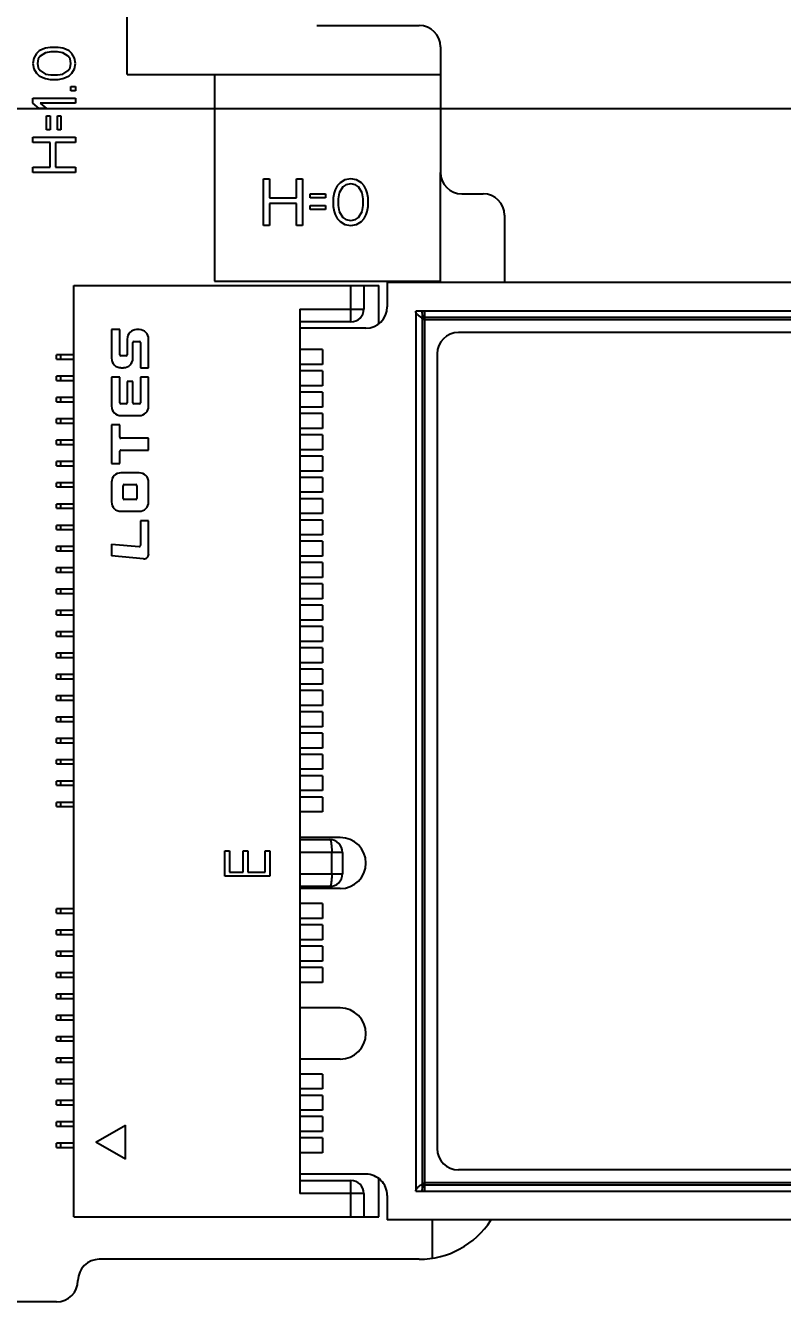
# Model space of a CAD drawing. Header units: millimetres. Extents: x 0 to 594, y 0 to 420.
# Drawn here: x 356.91 to 374.66, y 169.07 to 199.03 of the extents above; entities that cross this region are included whole.
import ezdxf

# ---------------------------------------------------------------- set-up
doc = ezdxf.new("R2010")
doc.units = ezdxf.units.MM
doc.header["$LTSCALE"] = 32.67
doc.layers.get('0').update_dxf_attribs({"linetype": 'CONTINUOUS'})
doc.styles.get("Standard").update_dxf_attribs({"font": 'txt', "width": 0.8})
doc.dimstyles.new('DIMSTYLE_1', dxfattribs={"dimtxt": 2.5, "dimasz": 3, "dimexe": 1.5, "dimexo": 1.2, "dimtad": 1, "dimdsep": 46, "dimtxsty": 'STANDARD', "dimblk": '_FILLED', "dimblk1": '_FILLED', "dimblk2": '_FILLED', "dimcen": 0.09, "dimazin": 2, "dimtp": 0.01, "dimtm": 0.01, "dimtfac": 1, "dimtofl": 0, "dimtmove": 0, "dimatfit": 3, "dimldrblk": '_FILLED', "dimfxl": 1, "dimtolj": 1, "dimarcsym": 0})

# ---------------------------------------------------------------- blocks, each defined once
blk = doc.blocks.new('_FILLED')
at = {"color": 0, "linetype": 'BYBLOCK'}
blk.add_solid([(0, 0), (-1, 0.1667), (-1, -0.1667)], dxfattribs=at)
blk = doc.blocks.new('*D0')
at = {"color": 2, "linetype": 'CONTINUOUS'}
for p, q in [((252.741, 195.783), (252.741, 154.067)), ((391.391, 180.805), (391.391, 154.067)), ((252.741, 155.567), (322.066, 155.567)), ((391.391, 155.567), (322.066, 155.567))]:
    blk.add_line(p, q, dxfattribs=at)
at = {"color": 2, "linetype": 'CONTINUOUS', "xscale": 3, "yscale": 3, "zscale": 3, "rotation": 180}
blk.add_blockref('_FILLED', (252.741, 155.567), dxfattribs=at)
at = {"color": 2, "linetype": 'CONTINUOUS', "xscale": 3, "yscale": 3, "zscale": 3}
blk.add_blockref('_FILLED', (391.391, 155.567), dxfattribs=at)
at = {"color": 2, "linetype": 'CONTINUOUS', "insert": (320.106, 158.692), "char_height": 2.5, "width": 12, "attachment_point": 2, "line_spacing_factor": 0.9}
blk.add_mtext('138.65', dxfattribs=at)
blk = doc.blocks.new('*D1')
at = {"color": 2, "linetype": 'CONTINUOUS'}
for p, q in [((254.041, 197.083), (406.692, 197.083)), ((405.192, 197.083), (405.192, 189.544)), ((405.192, 182.005), (405.192, 189.544)), ((392.591, 182.005), (406.692, 182.005))]:
    blk.add_line(p, q, dxfattribs=at)
at = {"color": 2, "linetype": 'CONTINUOUS', "xscale": 3, "yscale": 3, "zscale": 3}
for p, rotation in [((405.192, 197.083), 90), ((405.192, 182.005), 270)]:
    blk.add_blockref('_FILLED', p, dxfattribs=dict(at, rotation=rotation))
at = {"color": 2, "linetype": 'CONTINUOUS', "insert": (402.067, 189.544), "char_height": 2.5, "width": 10, "attachment_point": 2, "rotation": 90, "line_spacing_factor": 0.9}
blk.add_mtext('15.08', dxfattribs=at)

msp = doc.modelspace()

# ---------------------------------------------------------------- linework, layer by layer
at = {"color": 40, "linetype": 'CONTINUOUS'}
for p, q in [((359.291, 197.883), (359.291, 208.563)), ((359.291, 197.883), (366.641, 197.883)), ((361.341, 197.883), (361.341, 193.033)), ((366.641, 193.033), (366.641, 195.583)), ((361.341, 193.033), (366.641, 193.033)), ((366.441, 171.005), (366.441, 170.106))]:
    msp.add_line(p, q, dxfattribs=at)
at = {"color": 7, "linetype": 'CONTINUOUS'}
for p, q in [((363.741, 199.033), (366.141, 199.033)), ((366.641, 198.533), (366.641, 195.583)), ((367.141, 195.083), (367.641, 195.083)), ((368.141, 194.583), (368.141, 193.005)), ((391.391, 193.005), (365.391, 193.005)), ((365.391, 193.005), (365.391, 192.43)), ((358.041, 192.93), (365.191, 192.93)), ((358.041, 171.08), (358.041, 192.93)), ((364.841, 192.93), (364.841, 192.38)), ((365.191, 192.036), (365.191, 192.93)), ((363.341, 192.38), (363.341, 171.63)), ((364.541, 192.08), (363.341, 192.08)), ((387.411, 192.33), (366.061, 192.33)), ((366.061, 192.33), (366.061, 171.68)), ((359.12, 191.898), (358.926, 191.898)), ((358.926, 191.898), (358.926, 191.226)), ((359.12, 191.306), (359.12, 191.898)), ((359.577, 191.898), (359.515, 191.898)), ((364.891, 191.93), (363.341, 191.93)), ((359.295, 191.677), (359.295, 191.306)), ((359.429, 191.226), (359.429, 191.596)), ((359.456, 191.623), (359.577, 191.623)), ((359.604, 191.596), (359.604, 191.005)), ((359.797, 191.005), (359.797, 191.677)), ((358.041, 191.305), (357.641, 191.305)), ((357.641, 191.205), (357.641, 191.305)), ((357.641, 191.205), (358.041, 191.205)), ((359.268, 191.279), (359.147, 191.279)), ((363.876, 191.43), (363.341, 191.43)), ((363.876, 191.43), (363.876, 191.08)), ((359.147, 191.005), (359.209, 191.005)), ((359.604, 191.005), (359.797, 191.005)), ((363.876, 191.08), (363.341, 191.08)), ((363.876, 190.93), (363.341, 190.93)), ((363.876, 190.93), (363.876, 190.58)), ((358.041, 190.805), (357.641, 190.805)), ((357.641, 190.705), (357.641, 190.805)), ((357.641, 190.705), (358.041, 190.705)), ((359.12, 190.785), (358.926, 190.785)), ((358.926, 190.785), (358.926, 190.102)), ((359.12, 190.183), (359.12, 190.785)), ((359.429, 190.677), (359.295, 190.677)), ((359.295, 190.677), (359.295, 190.183)), ((359.429, 190.183), (359.429, 190.677)), ((359.797, 190.785), (359.604, 190.785)), ((359.604, 190.785), (359.604, 190.183)), ((359.797, 190.102), (359.797, 190.785)), ((363.876, 190.58), (363.341, 190.58)), ((358.041, 190.305), (357.641, 190.305)), ((357.641, 190.205), (357.641, 190.305)), ((363.876, 190.43), (363.341, 190.43)), ((363.876, 190.43), (363.876, 190.08)), ((357.641, 190.205), (358.041, 190.205)), ((359.268, 190.156), (359.147, 190.156)), ((359.577, 190.156), (359.456, 190.156)), ((363.876, 190.08), (363.341, 190.08)), ((358.041, 189.805), (357.641, 189.805)), ((357.641, 189.705), (357.641, 189.805)), ((357.641, 189.705), (358.041, 189.705)), ((359.147, 189.882), (359.577, 189.882)), ((363.876, 189.93), (363.341, 189.93)), ((363.876, 189.93), (363.876, 189.58)), ((359.12, 189.661), (358.926, 189.661)), ((358.926, 189.661), (358.926, 188.758)), ((359.12, 189.373), (359.12, 189.661)), ((363.876, 189.58), (363.341, 189.58)), ((363.876, 189.43), (363.341, 189.43)), ((363.876, 189.43), (363.876, 189.08)), ((358.041, 189.305), (357.641, 189.305)), ((357.641, 189.205), (357.641, 189.305)), ((357.641, 189.205), (358.041, 189.205)), ((359.797, 189.347), (359.147, 189.347)), ((359.147, 189.072), (359.797, 189.072)), ((359.797, 189.072), (359.797, 189.347)), ((363.876, 189.08), (363.341, 189.08)), ((358.041, 188.805), (357.641, 188.805)), ((357.641, 188.705), (357.641, 188.805)), ((359.12, 188.758), (359.12, 189.046)), ((363.876, 188.93), (363.341, 188.93)), ((363.876, 188.93), (363.876, 188.58)), ((357.641, 188.705), (358.041, 188.705)), ((358.926, 188.758), (359.12, 188.758)), ((359.577, 188.538), (359.147, 188.538)), ((363.876, 188.58), (363.341, 188.58)), ((358.041, 188.305), (357.641, 188.305)), ((357.641, 188.205), (357.641, 188.305)), ((357.641, 188.205), (358.041, 188.205)), ((358.926, 188.317), (358.926, 187.855)), ((359.201, 187.935), (359.201, 188.236)), ((359.227, 188.263), (359.496, 188.263)), ((359.523, 188.236), (359.523, 187.935)), ((359.797, 187.855), (359.797, 188.317)), ((363.876, 188.43), (363.341, 188.43)), ((363.876, 188.43), (363.876, 188.08)), ((359.496, 187.909), (359.227, 187.909)), ((363.876, 188.08), (363.341, 188.08)), ((363.876, 187.93), (363.341, 187.93)), ((363.876, 187.93), (363.876, 187.58)), ((358.041, 187.805), (357.641, 187.805)), ((357.641, 187.705), (357.641, 187.805)), ((357.641, 187.705), (358.041, 187.705)), ((359.147, 187.634), (359.577, 187.634)), ((363.876, 187.58), (363.341, 187.58)), ((358.041, 187.305), (357.641, 187.305)), ((357.641, 187.205), (357.641, 187.305)), ((359.797, 187.414), (359.604, 187.414)), ((359.604, 187.414), (359.604, 186.833)), ((359.797, 186.629), (359.797, 187.414)), ((363.876, 187.43), (363.341, 187.43)), ((363.876, 187.43), (363.876, 187.08)), ((357.641, 187.205), (358.041, 187.205)), ((363.876, 187.08), (363.341, 187.08)), ((358.041, 186.805), (357.641, 186.805)), ((357.641, 186.705), (357.641, 186.805)), ((357.641, 186.705), (358.041, 186.705)), ((358.926, 186.863), (359.577, 186.806)), ((358.926, 186.863), (358.926, 186.588)), ((363.876, 186.93), (363.341, 186.93)), ((363.876, 186.93), (363.876, 186.58)), ((359.68, 186.522), (358.926, 186.588)), ((363.876, 186.58), (363.341, 186.58)), ((363.876, 186.43), (363.341, 186.43)), ((363.876, 186.43), (363.876, 186.08)), ((358.041, 186.305), (357.641, 186.305)), ((357.641, 186.205), (357.641, 186.305)), ((357.641, 186.205), (358.041, 186.205)), ((363.876, 186.08), (363.341, 186.08)), ((358.041, 185.805), (357.641, 185.805)), ((357.641, 185.705), (357.641, 185.805)), ((363.876, 185.93), (363.341, 185.93)), ((363.876, 185.93), (363.876, 185.58)), ((357.641, 185.705), (358.041, 185.705)), ((363.876, 185.58), (363.341, 185.58)), ((358.041, 185.305), (357.641, 185.305)), ((357.641, 185.205), (357.641, 185.305)), ((357.641, 185.205), (358.041, 185.205)), ((363.876, 185.43), (363.341, 185.43)), ((363.876, 185.43), (363.876, 185.08)), ((363.876, 185.08), (363.341, 185.08)), ((363.876, 184.93), (363.341, 184.93)), ((363.876, 184.93), (363.876, 184.58)), ((358.041, 184.805), (357.641, 184.805)), ((357.641, 184.705), (357.641, 184.805)), ((357.641, 184.705), (358.041, 184.705)), ((363.876, 184.58), (363.341, 184.58)), ((358.041, 184.305), (357.641, 184.305)), ((357.641, 184.205), (357.641, 184.305)), ((363.876, 184.43), (363.341, 184.43)), ((363.876, 184.43), (363.876, 184.08)), ((357.641, 184.205), (358.041, 184.205)), ((363.876, 184.08), (363.341, 184.08)), ((358.041, 183.805), (357.641, 183.805)), ((357.641, 183.705), (357.641, 183.805)), ((357.641, 183.705), (358.041, 183.705)), ((363.876, 183.93), (363.341, 183.93)), ((363.876, 183.93), (363.876, 183.58)), ((363.876, 183.58), (363.341, 183.58)), ((363.876, 183.43), (363.341, 183.43)), ((363.876, 183.43), (363.876, 183.08)), ((358.041, 183.305), (357.641, 183.305)), ((357.641, 183.205), (357.641, 183.305)), ((357.641, 183.205), (358.041, 183.205)), ((363.876, 183.08), (363.341, 183.08)), ((358.041, 182.805), (357.641, 182.805)), ((357.641, 182.705), (357.641, 182.805)), ((363.876, 182.93), (363.341, 182.93)), ((363.876, 182.93), (363.876, 182.58)), ((357.641, 182.705), (358.041, 182.705)), ((363.876, 182.58), (363.341, 182.58)), ((358.041, 182.305), (357.641, 182.305)), ((357.641, 182.205), (357.641, 182.305)), ((357.641, 182.205), (358.041, 182.205)), ((363.876, 182.43), (363.341, 182.43)), ((363.876, 182.43), (363.876, 182.08)), ((363.876, 182.08), (363.341, 182.08)), ((363.876, 181.93), (363.341, 181.93)), ((363.876, 181.93), (363.876, 181.58)), ((358.041, 181.805), (357.641, 181.805)), ((357.641, 181.705), (357.641, 181.805)), ((357.641, 181.705), (358.041, 181.705)), ((358.041, 181.305), (357.641, 181.305)), ((357.641, 181.205), (357.641, 181.305)), ((363.876, 181.58), (363.341, 181.58)), ((363.876, 181.43), (363.341, 181.43)), ((363.876, 181.43), (363.876, 181.08)), ((357.641, 181.205), (358.041, 181.205)), ((363.876, 181.08), (363.341, 181.08)), ((358.041, 180.805), (357.641, 180.805)), ((357.641, 180.705), (357.641, 180.805)), ((357.641, 180.705), (358.041, 180.705)), ((363.876, 180.93), (363.341, 180.93)), ((363.876, 180.93), (363.876, 180.58)), ((363.876, 180.58), (363.341, 180.58)), ((364.291, 179.98), (363.341, 179.98)), ((363.341, 179.93), (364.041, 179.93)), ((361.583, 179.67), (361.692, 179.67)), ((361.583, 179.073), (361.583, 179.67)), ((361.692, 179.67), (361.692, 179.168)), ((362.017, 179.67), (362.126, 179.67)), ((362.017, 179.168), (362.017, 179.67)), ((362.126, 179.67), (362.126, 179.168)), ((362.533, 179.67), (362.641, 179.67)), ((362.533, 179.168), (362.533, 179.67)), ((362.641, 179.67), (362.641, 179.073)), ((364.341, 179.63), (364.341, 179.13)), ((362.641, 179.073), (361.583, 179.073)), ((361.692, 179.168), (362.017, 179.168)), ((362.126, 179.168), (362.533, 179.168)), ((364.041, 178.83), (363.341, 178.83)), ((364.291, 178.78), (363.341, 178.78)), ((358.041, 178.305), (357.641, 178.305)), ((357.641, 178.205), (357.641, 178.305)), ((363.876, 178.43), (363.341, 178.43)), ((363.876, 178.43), (363.876, 178.08)), ((357.641, 178.205), (358.041, 178.205)), ((363.876, 178.08), (363.341, 178.08)), ((358.041, 177.805), (357.641, 177.805)), ((357.641, 177.705), (357.641, 177.805)), ((357.641, 177.705), (358.041, 177.705)), ((363.876, 177.93), (363.341, 177.93)), ((363.876, 177.93), (363.876, 177.58)), ((363.876, 177.58), (363.341, 177.58)), ((363.876, 177.43), (363.341, 177.43)), ((363.876, 177.43), (363.876, 177.08)), ((358.041, 177.305), (357.641, 177.305)), ((357.641, 177.205), (357.641, 177.305)), ((357.641, 177.205), (358.041, 177.205)), ((358.041, 176.805), (357.641, 176.805)), ((357.641, 176.705), (357.641, 176.805)), ((363.876, 177.08), (363.341, 177.08)), ((363.876, 176.93), (363.341, 176.93)), ((363.876, 176.93), (363.876, 176.58)), ((357.641, 176.705), (358.041, 176.705)), ((363.876, 176.58), (363.341, 176.58)), ((358.041, 176.305), (357.641, 176.305)), ((357.641, 176.205), (357.641, 176.305)), ((357.641, 176.205), (358.041, 176.205)), ((364.291, 175.98), (363.341, 175.98)), ((358.041, 175.805), (357.641, 175.805)), ((357.641, 175.705), (357.641, 175.805)), ((357.641, 175.705), (358.041, 175.705)), ((358.041, 175.305), (357.641, 175.305)), ((357.641, 175.205), (357.641, 175.305)), ((357.641, 175.205), (358.041, 175.205)), ((358.041, 174.805), (357.641, 174.805)), ((357.641, 174.705), (357.641, 174.805)), ((357.641, 174.705), (358.041, 174.705)), ((364.291, 174.78), (363.341, 174.78)), ((363.876, 174.43), (363.341, 174.43)), ((363.876, 174.43), (363.876, 174.08)), ((358.041, 174.305), (357.641, 174.305)), ((357.641, 174.205), (357.641, 174.305)), ((357.641, 174.205), (358.041, 174.205)), ((358.041, 173.805), (357.641, 173.805)), ((357.641, 173.705), (357.641, 173.805)), ((363.876, 174.08), (363.341, 174.08)), ((363.876, 173.93), (363.341, 173.93)), ((363.876, 173.93), (363.876, 173.58)), ((357.641, 173.705), (358.041, 173.705)), ((363.876, 173.58), (363.341, 173.58)), ((358.041, 173.305), (357.641, 173.305)), ((357.641, 173.205), (357.641, 173.305)), ((357.641, 173.205), (358.041, 173.205)), ((358.558, 172.83), (359.251, 173.23)), ((359.251, 172.43), (359.251, 173.23)), ((363.876, 173.43), (363.341, 173.43)), ((363.876, 173.43), (363.876, 173.08)), ((363.876, 173.08), (363.341, 173.08)), ((363.876, 172.93), (363.341, 172.93)), ((363.876, 172.93), (363.876, 172.58)), ((358.041, 172.805), (357.641, 172.805)), ((357.641, 172.705), (357.641, 172.805)), ((357.641, 172.705), (358.041, 172.705)), ((359.251, 172.43), (358.558, 172.83)), ((363.876, 172.58), (363.341, 172.58)), ((364.891, 172.08), (363.341, 172.08)), ((363.341, 171.93), (364.541, 171.93)), ((365.191, 171.08), (365.191, 171.975)), ((364.841, 171.63), (364.841, 171.08)), ((365.391, 171.58), (365.391, 171.005)), ((366.061, 171.68), (387.411, 171.68)), ((358.041, 171.08), (365.191, 171.08)), ((391.391, 171.005), (365.391, 171.005)), ((366.141, 170.083), (358.641, 170.083)), ((357.641, 169.083), (331.991, 169.083))]:
    msp.add_line(p, q, dxfattribs=at)
at = {"color": 4, "linetype": 'CONTINUOUS'}
for p, q in [((357.167, 198.375), (357.103, 198.271)), ((357.231, 198.438), (357.167, 198.375)), ((357.316, 198.479), (357.231, 198.438)), ((357.38, 198.396), (357.252, 198.313)), ((357.38, 198.5), (357.316, 198.479)), ((357.486, 198.521), (357.38, 198.5)), ((357.508, 198.417), (357.38, 198.396)), ((357.678, 198.521), (357.486, 198.521)), ((357.657, 198.417), (357.508, 198.417)), ((357.784, 198.396), (357.657, 198.417)), ((357.784, 198.5), (357.678, 198.521)), ((357.848, 198.479), (357.784, 198.5)), ((357.912, 198.313), (357.784, 198.396)), ((357.933, 198.438), (357.848, 198.479)), ((357.997, 198.375), (357.933, 198.438)), ((358.061, 198.271), (357.997, 198.375)), ((357.103, 198.271), (357.082, 198.146)), ((357.082, 198.146), (357.103, 198.021)), ((357.21, 198.25), (357.188, 198.146)), ((357.188, 198.146), (357.21, 198.042)), ((357.252, 198.313), (357.21, 198.25)), ((357.954, 198.25), (357.912, 198.313)), ((357.976, 198.146), (357.954, 198.25)), ((357.954, 198.042), (357.976, 198.146)), ((358.082, 198.146), (358.061, 198.271)), ((358.061, 198.021), (358.082, 198.146)), ((357.103, 198.021), (357.167, 197.917)), ((357.167, 197.917), (357.231, 197.854)), ((357.21, 198.042), (357.252, 197.979)), ((357.231, 197.854), (357.316, 197.813)), ((357.252, 197.979), (357.38, 197.896)), ((357.316, 197.813), (357.38, 197.792)), ((357.38, 197.896), (357.508, 197.875)), ((357.38, 197.792), (357.486, 197.771)), ((357.486, 197.771), (357.678, 197.771)), ((357.508, 197.875), (357.657, 197.875)), ((357.657, 197.875), (357.784, 197.896)), ((357.678, 197.771), (357.784, 197.792)), ((357.784, 197.896), (357.912, 197.979)), ((357.784, 197.792), (357.848, 197.813)), ((357.848, 197.813), (357.933, 197.854)), ((357.912, 197.979), (357.954, 198.042)), ((357.933, 197.854), (357.997, 197.917)), ((357.997, 197.917), (358.061, 198.021)), ((357.976, 197.604), (358.082, 197.604)), ((357.976, 197.5), (357.976, 197.604)), ((358.082, 197.5), (357.976, 197.5)), ((358.082, 197.604), (358.082, 197.5)), ((357.082, 197.333), (358.082, 197.333)), ((357.082, 197.208), (357.082, 197.333)), ((357.231, 197.083), (357.082, 197.208)), ((358.082, 197.208), (357.252, 197.208)), ((357.252, 197.208), (357.401, 197.083)), ((358.082, 197.333), (358.082, 197.208)), ((357.401, 197.083), (357.231, 197.083)), ((357.401, 196.917), (357.486, 196.917)), ((357.401, 196.583), (357.401, 196.917)), ((357.486, 196.917), (357.486, 196.583)), ((357.657, 196.917), (357.742, 196.917)), ((357.657, 196.583), (357.657, 196.917)), ((357.742, 196.917), (357.742, 196.583)), ((357.486, 196.583), (357.401, 196.583)), ((357.742, 196.583), (357.657, 196.583)), ((357.082, 196.417), (358.082, 196.417)), ((357.082, 196.292), (357.082, 196.417)), ((357.486, 196.292), (357.082, 196.292)), ((357.486, 195.708), (357.486, 196.292)), ((358.082, 196.292), (357.614, 196.292)), ((357.614, 196.292), (357.614, 195.708)), ((358.082, 196.417), (358.082, 196.292)), ((357.082, 195.708), (357.486, 195.708)), ((357.082, 195.583), (357.082, 195.708)), ((357.614, 195.708), (358.082, 195.708)), ((358.082, 195.708), (358.082, 195.583)), ((358.082, 195.583), (357.082, 195.583)), ((362.493, 195.433), (362.629, 195.433)), ((362.493, 194.344), (362.493, 195.433)), ((362.629, 195.433), (362.629, 194.993)), ((363.265, 195.433), (363.401, 195.433)), ((363.265, 194.993), (363.265, 195.433)), ((363.401, 195.433), (363.401, 194.344)), ((364.399, 195.41), (364.285, 195.34)), ((364.535, 195.433), (364.399, 195.41)), ((364.671, 195.41), (364.535, 195.433)), ((364.785, 195.34), (364.671, 195.41)), ((363.582, 195.085), (363.945, 195.085)), ((363.582, 194.993), (363.582, 195.085)), ((363.945, 195.085), (363.945, 194.993)), ((364.149, 195.108), (364.127, 194.993)), ((364.172, 195.178), (364.149, 195.108)), ((364.217, 195.271), (364.172, 195.178)), ((364.285, 195.34), (364.217, 195.271)), ((364.263, 195.108), (364.24, 194.969)), ((364.353, 195.248), (364.263, 195.108)), ((364.422, 195.294), (364.353, 195.248)), ((364.535, 195.317), (364.422, 195.294)), ((364.648, 195.294), (364.535, 195.317)), ((364.716, 195.248), (364.648, 195.294)), ((364.807, 195.108), (364.716, 195.248)), ((364.853, 195.271), (364.785, 195.34)), ((364.83, 194.969), (364.807, 195.108)), ((364.898, 195.178), (364.853, 195.271)), ((364.921, 195.108), (364.898, 195.178)), ((364.943, 194.993), (364.921, 195.108)), ((362.629, 194.993), (363.265, 194.993)), ((363.265, 194.854), (362.629, 194.854)), ((362.629, 194.854), (362.629, 194.344)), ((363.265, 194.344), (363.265, 194.854)), ((363.945, 194.993), (363.582, 194.993)), ((363.582, 194.807), (363.945, 194.807)), ((363.582, 194.715), (363.582, 194.807)), ((363.945, 194.807), (363.945, 194.715)), ((364.127, 194.993), (364.127, 194.784)), ((364.127, 194.784), (364.149, 194.668)), ((364.24, 194.969), (364.24, 194.807)), ((364.24, 194.807), (364.263, 194.668)), ((364.807, 194.668), (364.83, 194.807)), ((364.83, 194.807), (364.83, 194.969)), ((364.921, 194.668), (364.943, 194.784)), ((364.943, 194.784), (364.943, 194.993)), ((363.945, 194.715), (363.582, 194.715)), ((364.149, 194.668), (364.172, 194.599)), ((364.172, 194.599), (364.217, 194.506)), ((364.217, 194.506), (364.285, 194.437)), ((364.263, 194.668), (364.353, 194.529)), ((364.353, 194.529), (364.422, 194.483)), ((364.422, 194.483), (364.535, 194.46)), ((364.535, 194.46), (364.648, 194.483)), ((364.648, 194.483), (364.716, 194.529)), ((364.716, 194.529), (364.807, 194.668)), ((364.785, 194.437), (364.853, 194.506)), ((364.853, 194.506), (364.898, 194.599)), ((364.898, 194.599), (364.921, 194.668)), ((362.629, 194.344), (362.493, 194.344)), ((363.401, 194.344), (363.265, 194.344)), ((364.285, 194.437), (364.399, 194.367)), ((364.399, 194.367), (364.535, 194.344)), ((364.535, 194.344), (364.671, 194.367)), ((364.671, 194.367), (364.785, 194.437))]:
    msp.add_line(p, q, dxfattribs=at)
at = {"color": 9, "linetype": 'CONTINUOUS'}
for p, q in [((364.541, 192.08), (364.541, 192.93)), ((363.341, 192.38), (364.841, 192.38)), ((366.211, 192.33), (366.211, 171.68)), ((387.211, 192.18), (366.261, 192.18)), ((387.211, 192.13), (366.261, 192.13)), ((366.261, 192.13), (366.261, 171.88)), ((357.732, 191.305), (357.732, 191.205)), ((357.732, 190.805), (357.732, 190.705)), ((357.732, 190.305), (357.732, 190.205)), ((357.732, 189.805), (357.732, 189.705)), ((357.732, 189.305), (357.732, 189.205)), ((357.732, 188.805), (357.732, 188.705)), ((357.732, 188.305), (357.732, 188.205)), ((357.732, 187.805), (357.732, 187.705)), ((357.732, 187.305), (357.732, 187.205)), ((357.732, 186.805), (357.732, 186.705)), ((357.732, 186.305), (357.732, 186.205)), ((357.732, 185.805), (357.732, 185.705)), ((357.732, 185.305), (357.732, 185.205)), ((357.732, 184.805), (357.732, 184.705)), ((357.732, 184.305), (357.732, 184.205)), ((357.732, 183.805), (357.732, 183.705)), ((357.732, 183.305), (357.732, 183.205)), ((357.732, 182.805), (357.732, 182.705)), ((357.732, 182.305), (357.732, 182.205)), ((357.732, 181.805), (357.732, 181.705)), ((357.732, 181.305), (357.732, 181.205)), ((357.732, 180.805), (357.732, 180.705)), ((364.341, 179.63), (363.341, 179.63)), ((364.091, 179.13), (364.091, 179.63)), ((363.341, 179.13), (364.341, 179.13)), ((357.732, 178.305), (357.732, 178.205)), ((357.732, 177.805), (357.732, 177.705)), ((357.732, 177.305), (357.732, 177.205)), ((357.732, 176.805), (357.732, 176.705)), ((357.732, 176.305), (357.732, 176.205)), ((357.732, 175.805), (357.732, 175.705)), ((357.732, 175.305), (357.732, 175.205)), ((357.732, 174.805), (357.732, 174.705)), ((357.732, 174.305), (357.732, 174.205)), ((357.732, 173.805), (357.732, 173.705)), ((357.732, 173.305), (357.732, 173.205)), ((357.732, 172.805), (357.732, 172.705)), ((364.541, 171.08), (364.541, 171.93)), ((387.211, 171.88), (366.261, 171.88)), ((366.261, 171.83), (387.211, 171.83)), ((364.841, 171.63), (363.341, 171.63))]:
    msp.add_line(p, q, dxfattribs=at)
at = {"color": 6, "linetype": 'CONTINUOUS'}
for p, q in [((366.261, 192.33), (366.261, 192.13)), ((386.411, 191.83), (367.061, 191.83)), ((366.561, 191.33), (366.561, 172.68)), ((386.411, 172.18), (367.061, 172.18)), ((366.261, 171.88), (366.261, 171.68))]:
    msp.add_line(p, q, dxfattribs=at)
at = {"color": 7, "linetype": 'CONTINUOUS'}
for centre, radius, start, end in [((366.141, 198.533), 0.5, 0, 90), ((367.141, 195.583), 0.5, 180, 270), ((367.641, 194.583), 0.5, 0, 90), ((364.541, 192.38), 0.3, 270, 360), ((364.891, 192.43), 0.5, 270.002, 359.998), ((359.515, 191.677), 0.22, 90, 180), ((359.577, 191.677), 0.22, 0, 90), ((359.456, 191.596), 0.0269, 90, 180), ((359.577, 191.596), 0.0269, 0, 90), ((359.147, 191.226), 0.22, 180, 270), ((359.147, 191.306), 0.0269, 180, 270), ((359.209, 191.226), 0.22, 270, 360), ((359.268, 191.306), 0.0269, 270, 360), ((359.147, 190.102), 0.22, 180, 270), ((359.147, 190.183), 0.0269, 180, 270), ((359.268, 190.183), 0.0269, 270, 0), ((359.456, 190.183), 0.0269, 180, 270), ((359.577, 190.183), 0.0269, 270, 360), ((359.577, 190.102), 0.22, 270, 360), ((359.147, 189.373), 0.0269, 180, 270), ((359.147, 189.046), 0.0269, 90, 180.0001), ((359.147, 188.317), 0.22, 90, 180), ((359.577, 188.317), 0.22, 0, 90), ((359.227, 188.236), 0.0269, 90, 180), ((359.496, 188.236), 0.0269, 0, 90), ((359.227, 187.935), 0.0269, 180, 270), ((359.496, 187.935), 0.0269, 270, 360), ((359.147, 187.855), 0.22, 180, 270), ((359.577, 187.855), 0.22, 270, 360), ((359.577, 186.833), 0.0269, 266.4652, 0.0003), ((359.69, 186.629), 0.108, 265, 360), ((364.041, 179.63), 0.3, 0, 90), ((364.291, 179.38), 0.6, 270, 90), ((364.041, 179.13), 0.3, 270, 360), ((364.291, 175.38), 0.6, 270.0003, 90), ((364.891, 171.58), 0.5, 359.9992, 90), ((364.541, 171.63), 0.3, 0, 90), ((366.141, 172.083), 2, 270, 327.118), ((358.641, 169.583), 0.5, 90, 180), ((357.641, 169.583), 0.5, 270, 360)]:
    msp.add_arc(centre, radius, start, end, dxfattribs=at)
at = {"color": 6, "linetype": 'CONTINUOUS'}
for centre, start, end in [((367.061, 191.33), 90, 180), ((367.061, 172.68), 180, 270)]:
    msp.add_arc(centre, 0.5, start, end, dxfattribs=at)
at = {"color": 40, "linetype": 'CONTINUOUS'}
msp.add_arc((366.141, 172.083), 2, 327.118, 327.38, dxfattribs=at)
at = {"color": 6, "linetype": 'CONTINUOUS'}
for points, knots in [([(366.261, 192.13), (366.236, 192.146), (366.188, 192.177), (366.124, 192.224), (366.076, 192.273), (366.061, 192.313), (366.061, 192.33)], [0, 0, 0, 0, 0.305196, 0.588003, 0.819179, 1, 1, 1, 1]), ([(366.261, 192.13), (366.253, 192.152), (366.236, 192.196), (366.216, 192.263), (366.211, 192.308), (366.211, 192.33)], [0, 0, 0, 0, 0.34341, 0.676888, 1, 1, 1, 1]), ([(366.061, 171.68), (366.061, 171.698), (366.075, 171.737), (366.122, 171.785), (366.187, 171.833), (366.236, 171.864), (366.261, 171.88)], [0, 0, 0, 0, 0.175967, 0.402956, 0.686344, 1, 1, 1, 1]), ([(366.211, 171.68), (366.211, 171.703), (366.216, 171.748), (366.236, 171.815), (366.253, 171.858), (366.261, 171.88)], [0, 0, 0, 0, 0.323162, 0.656642, 1, 1, 1, 1])]:
    msp.add_open_spline(points, degree=3, knots=knots, dxfattribs=at)
at = {"color": 9, "linetype": 'CONTINUOUS'}
for points, knots in [([(364.041, 179.93), (364.045, 179.93), (364.051, 179.925), (364.056, 179.917), (364.063, 179.902), (364.07, 179.877), (364.078, 179.84), (364.084, 179.795), (364.09, 179.724), (364.091, 179.669), (364.091, 179.63)], [0, 0, 0, 0, 0.036486, 0.064116, 0.099286, 0.192723, 0.315219, 0.462856, 0.630401, 1, 1, 1, 1]), ([(364.091, 179.13), (364.091, 179.092), (364.09, 179.036), (364.084, 178.966), (364.078, 178.921), (364.07, 178.884), (364.063, 178.859), (364.056, 178.844), (364.051, 178.835), (364.045, 178.83), (364.041, 178.83)], [0, 0, 0, 0, 0.369599, 0.537144, 0.684781, 0.807277, 0.900714, 0.935884, 0.963514, 1, 1, 1, 1])]:
    msp.add_open_spline(points, degree=3, knots=knots, dxfattribs=at)

# ---------------------------------------------------------------- dimensions: what is measured, and where the dimension line sits
at = {"color": 2, "linetype": 'CONTINUOUS'}
dim = msp.add_linear_dim(base=(391.391, 155.567), p1=(252.741, 196.983), p2=(391.391, 182.005), dimstyle='DIMSTYLE_1', dxfattribs=at)
dim.commit()
dim.dimension.update_dxf_attribs({"geometry": '*D0', "text_midpoint": (320.419, 155.567), "dimtype": 160})
dim = msp.add_linear_dim(base=(405.192, 182.005), p1=(252.841, 197.083), p2=(391.391, 182.005), angle=270, dimstyle='DIMSTYLE_1', dxfattribs=at)
dim.commit()
dim.dimension.update_dxf_attribs({"geometry": '*D1', "text_midpoint": (405.192, 189.857), "dimtype": 160})

doc.saveas('drawing.dxf')
